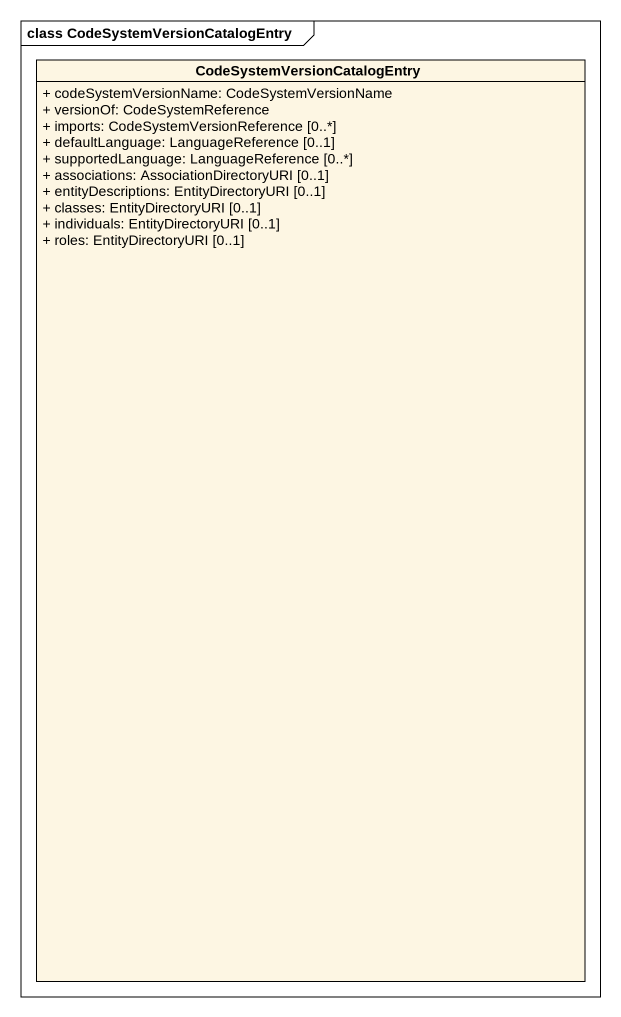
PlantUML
@startuml
mainframe class CodeSystemVersionCatalogEntry
hide circle
hide empty members
skinparam classAttributeIconSize 0
class "CodeSystemVersionCatalogEntry" as CodeSystemVersionCatalogEntr {
  + codeSystemVersionName: CodeSystemVersionName
  + versionOf: CodeSystemReference
  + imports: CodeSystemVersionReference [0..*]
  + defaultLanguage: LanguageReference [0..1]
  + supportedLanguage: LanguageReference [0..*]
  + associations: AssociationDirectoryURI [0..1]
  + entityDescriptions: EntityDirectoryURI [0..1]
  + classes: EntityDirectoryURI [0..1]
  + individuals: EntityDirectoryURI [0..1]
  + roles: EntityDirectoryURI [0..1]
}
@enduml
